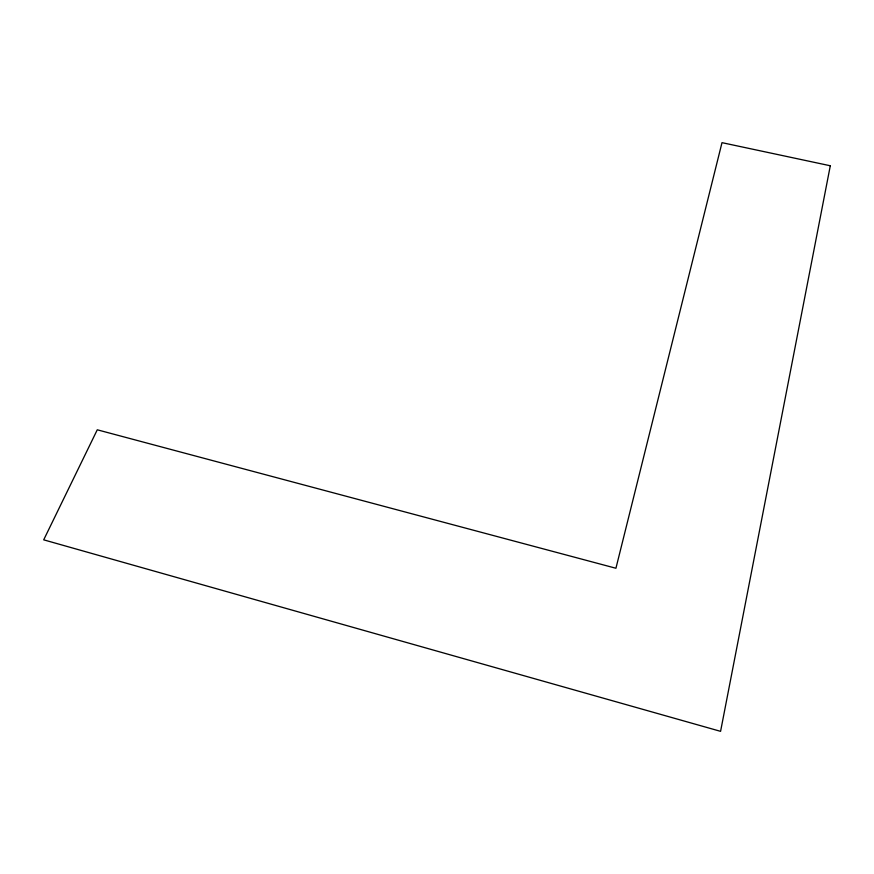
<?xml version="1.0" encoding="UTF-8"?>
<svg xmlns="http://www.w3.org/2000/svg" width="874" height="874" viewBox="0 0 874 874"><rect width="100%" height="100%" fill="white"/><g stroke="black" fill="none" stroke-linecap="round" stroke-linejoin="round"><path stroke-width="1.31" d="M830.3 165.765L720.58 731.341L43.7 539.837L97.276 429.8L615.93 568.253L722 142.659L830.3 165.765"/></g></svg>
